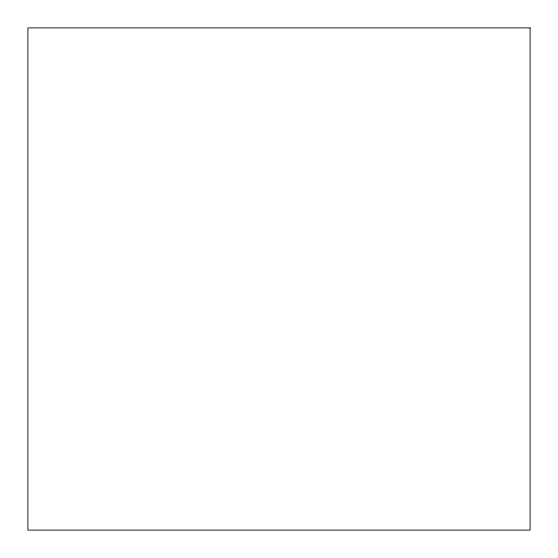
<?xml version="1.0" encoding="UTF-8"?>
<svg xmlns="http://www.w3.org/2000/svg" width="558" height="558" viewBox="0 0 558 558"><rect width="100%" height="100%" fill="white"/><g stroke="black" fill="none" stroke-linecap="round" stroke-linejoin="round"><path stroke-width="0.84" d="M530.1 27.9L27.9 27.9L27.9 530.1L530.1 530.1L530.1 27.9"/></g></svg>
